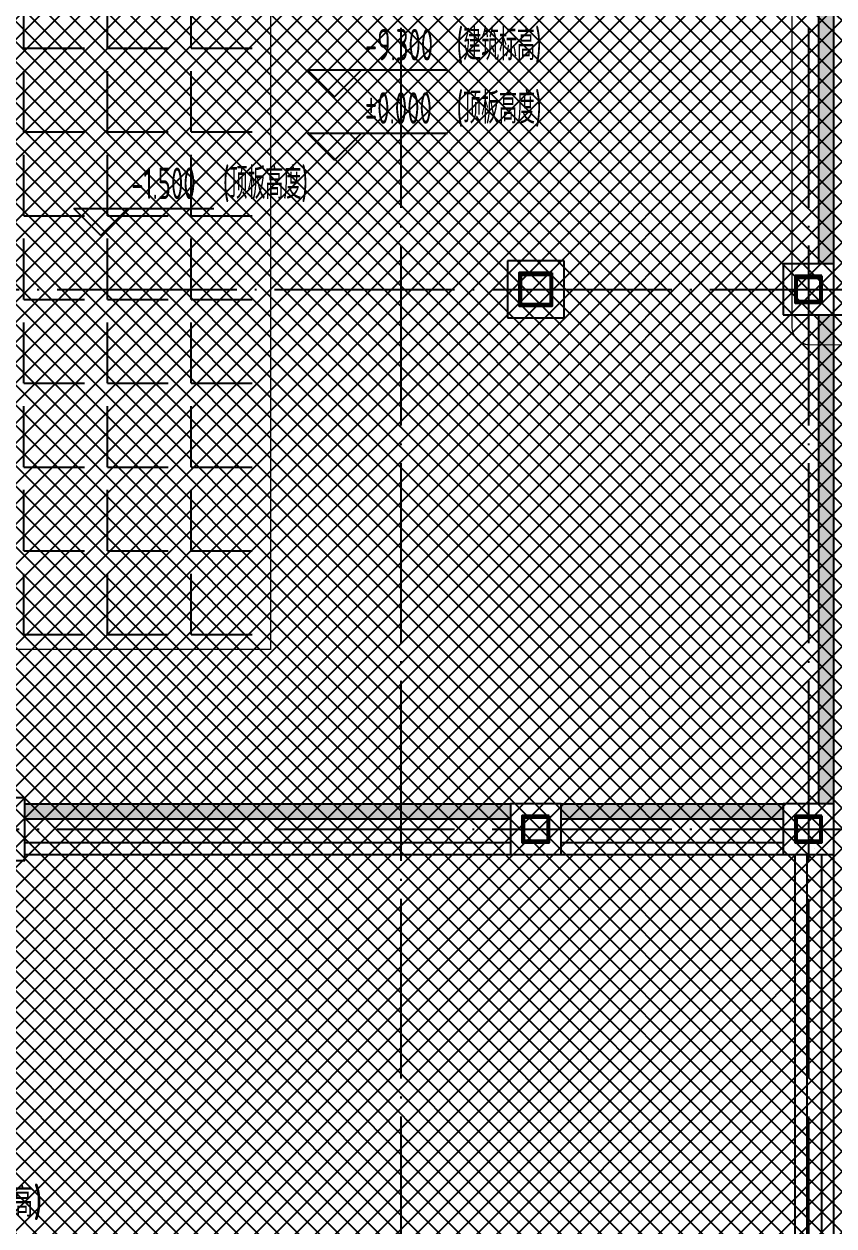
# Model space of a CAD drawing. Extents: x -473190 to 2138458, y -81875 to 2633646.
# Drawn here: x 500248 to 513762, y 46576 to 66618 of the extents above; entities that cross this region are included whole.
import ezdxf

# ---------------------------------------------------------------- set-up
doc = ezdxf.new("R2010")
doc.units = 0
doc.header["$LTSCALE"] = 1000
doc.linetypes.add('DASH', pattern=[0.35, 0.25, -0.1])
doc.linetypes.add('DOTE', pattern=[2.42, 2, -0.2, 0.02, -0.2])
doc.layers.add('A-2F-WALL$0$A-PUB_TEXT', color=7, linetype='Continuous', lineweight=15)
doc.layers.add('钢柱', color=51, linetype='Continuous', lineweight=35)
for name, color, linetype in [('A-COLUMN', 2, 'Continuous'), ('A-DIM_ELEV', 3, 'Continuous'), ('A-WALL', 2, 'Continuous'), ('COLUMN', 9, 'Continuous'), ('DOTE', 1, 'DOTE'), ('PUB_HATCH', 8, 'Continuous'), ('PUB_TEXT', 7, 'Continuous'), ('RF-QT', 30, 'Continuous'), ('索引线', 252, 'Continuous')]:
    doc.layers.add(name, color=color, linetype=linetype)
doc.styles.add('8B2_02', font='tssdeng.shx', dxfattribs={"width": 0.6, "bigfont": 'TSSDCHN.shx'})
doc.styles.get("Standard").update_dxf_attribs({"font": 'gbenor.shx', "bigfont": 'gbcbig.shx'})

# ---------------------------------------------------------------- blocks, each defined once
blk = doc.blocks.new('A$C00330F2E')
at = {"layer": '钢柱', "color": 4, "lineweight": 35}
for points in [[(36175, -90050), (35625, -90050), (35625, -90600), (36175, -90600)], [(36145, -90570), (35655, -90570), (35655, -90080), (36145, -90080)], [(40675, -90100), (40225, -90100), (40225, -90550), (40675, -90550)], [(40645, -90520), (40255, -90520), (40255, -90130), (40645, -90130)], [(36125, -99100), (35675, -99100), (35675, -99550), (36125, -99550)], [(36095, -99520), (35705, -99520), (35705, -99130), (36095, -99130)], [(40675, -99100), (40225, -99100), (40225, -99550), (40675, -99550)], [(40645, -99520), (40255, -99520), (40255, -99130), (40645, -99130)]]:
    blk.add_lwpolyline(points, close=True, dxfattribs=at)
blk = doc.blocks.new('A$C4F5A101F')
at = {"layer": 'DOTE', "color": 16, "linetype": 'DOTE', "ltscale": 1.5}
for p, q in [((-223139.7, 16373.7), (-223139.7, -213765.2)), ((-216339.7, 16373.7), (-216339.7, -213765.2)), ((-297848.4, -93257.4), (-173939.7, -93257.4)), ((-297848.4, -102257.4), (-173939.7, -102257.4))]:
    blk.add_line(p, q, dxfattribs=at)
blk = doc.blocks.new('ADFASDF')
h = blk.add_hatch()
h.set_pattern_fill('ANSI37', color=8, scale=150)
h.set_pattern_definition([(45, (0, 0), (-168.3798, 168.3798), []), (135, (0, 0), (-168.3798, -168.3798), [])])
h.paths.add_polyline_path([(521397, 239186), (521397, 224886), (539697, 224886), (539697, 169261), (524947, 169261), (524947, 171211), (527822, 171211), (527922, 176611), (501318, 176611), (501125, 109884), (530547, 109887), (530547, 107449), (538188, 100503), (536147, 98236), (540086, 94690), (517812, 69953), (517812, 59790), (482108, 20136), (405247, 20136), (405247, 26086), (391997, 40436), (391997, 64736), (399997, 64738), (399997, 239186), (409022, 239186)])

msp = doc.modelspace()

# ---------------------------------------------------------------- hatches: boundary and pattern name
h = msp.add_hatch()
h.set_pattern_fill('ANGLE', color=252, scale=400)
h.set_pattern_definition([(0, (544945.8, 327452.8), (0, 1397), [1016, -381]), (90, (544945.8, 327452.8), (-1397, 9e-14), [1016, -381])])
h.paths.add_polyline_path([(489362.2, 77192.4), (504362.2, 77192.4), (504362.2, 56192.4), (489362.2, 56192.4)])
at = {"layer": 'PUB_HATCH'}
for points in [[(513762.2, 70767.4), (513512.2, 70767.4), (513512.2, 62617.4), (513762.2, 62617.4)], [(513762.2, 61767.4), (513512.2, 61767.4), (513512.2, 53617.4), (513762.2, 53617.4)], [(508362.2, 53367.4), (508362.2, 53617.4), (500262.2, 53617.4), (500262.2, 53367.4)], [(512912.2, 53367.4), (512912.2, 53617.4), (509212.2, 53617.4), (509212.2, 53367.4)]]:
    msp.add_hatch(color=256, dxfattribs=at).paths.add_polyline_path(points)

# ---------------------------------------------------------------- linework, layer by layer
at = {"layer": 'A-COLUMN'}
for p, q in [((509262.2, 62667.4), (508312.2, 62667.4)), ((508312.2, 62667.4), (508312.2, 61717.4)), ((509262.2, 61717.4), (509262.2, 62667.4)), ((513762.2, 62617.4), (512912.2, 62617.4)), ((512912.2, 62617.4), (512912.2, 61767.4)), ((513762.2, 61767.4), (513762.2, 62617.4)), ((512912.2, 61767.4), (513762.2, 61767.4)), ((508312.2, 61717.4), (509262.2, 61717.4)), ((509212.2, 53617.4), (508362.2, 53617.4)), ((508362.2, 53617.4), (508362.2, 52767.4)), ((509212.2, 52767.4), (509212.2, 53617.4)), ((513762.2, 53617.4), (512912.2, 53617.4)), ((512912.2, 53617.4), (512912.2, 52767.4)), ((513762.2, 52767.4), (513762.2, 53617.4)), ((508362.2, 52767.4), (509212.2, 52767.4)), ((512912.2, 52767.4), (513762.2, 52767.4))]:
    msp.add_line(p, q, dxfattribs=at)
at = {"layer": 'A-DIM_ELEV'}
for p, q in [((505430.1, 65403.4), (504980.1, 65853.4)), ((504980.1, 65853.4), (507313.9, 65853.4)), ((505430.1, 65403.4), (505880.1, 65853.4)), ((505430.1, 64348.4), (504980.1, 64798.4)), ((504980.1, 64798.4), (507313.9, 64798.4)), ((505430.1, 64348.4), (505880.1, 64798.4)), ((501530.9, 63091.8), (501080.9, 63541.8)), ((501080.9, 63541.8), (503414.7, 63541.8)), ((501530.9, 63091.8), (501980.9, 63541.8))]:
    msp.add_line(p, q, dxfattribs=at)
at = {"layer": 'A-WALL'}
for p, q in [((513512.2, 62617.4), (513512.2, 70767.4)), ((513762.2, 62617.4), (513762.2, 70767.4)), ((513512.2, 53617.4), (513512.2, 61767.4)), ((513762.2, 61767.4), (518612.2, 61767.4)), ((513762.2, 53617.4), (513762.2, 61767.4)), ((500262.2, 53617.4), (508362.2, 53617.4)), ((509212.2, 53617.4), (512912.2, 53617.4)), ((500262.2, 53367.4), (508362.2, 53367.4)), ((509212.2, 53367.4), (512912.2, 53367.4)), ((513662.2, 53417.4), (513662.2, 53417.4)), ((513662.2, 53192.4), (513662.2, 53192.4)), ((500262.2, 52967.4), (508362.2, 52967.4)), ((509212.2, 52967.4), (512912.2, 52967.4)), ((513662.2, 52967.4), (513662.2, 52967.4)), ((500262.2, 52767.4), (508362.2, 52767.4)), ((509212.2, 52767.4), (512912.2, 52767.4)), ((513112.2, 44417.4), (513112.2, 52767.4)), ((513212.2, 52867.4), (513212.2, 52867.4)), ((513312.2, 44417.4), (513312.2, 52767.4)), ((513437.2, 52867.4), (513437.2, 52867.4)), ((513562.2, 45517.4), (513562.2, 52767.4)), ((513662.2, 52867.4), (513662.2, 52867.4)), ((513762.2, 45617.4), (513762.2, 52767.4))]:
    msp.add_line(p, q, dxfattribs=at)
at = {"layer": 'COLUMN'}
for p, q in [((500262.2, 53717.4), (499212.2, 53717.4)), ((500262.2, 52667.4), (500262.2, 53717.4)), ((499212.2, 52667.4), (500262.2, 52667.4))]:
    msp.add_line(p, q, dxfattribs=at)
at = {"layer": '索引线', "linetype": 'DASH', "const_width": 20}
msp.add_lwpolyline([(513062.2, 85867.4), (513062.2, 61567.4, 0.4142136), (513362.2, 61267.4), (518812.2, 61267.4, 0.4142136), (519112.2, 61567.4), (519112.2, 79117.4, -0.4142136), (519412.2, 79417.4), (522812.2, 79417.4, 0.4142348), (523112.2, 79717.4), (523111.8, 85867.4, 0.4141923), (522811.8, 86167.4), (513362.2, 86167.4, 0.4142136)], format="xyb", close=True, dxfattribs=at)
msp.add_lwpolyline([(489362.2, 77192.4), (504362.2, 77192.4), (504362.2, 56192.4), (489362.2, 56192.4)], close=True, dxfattribs=at)

# ---------------------------------------------------------------- block references
for name, p in [('ADFASDF', (49490, -74243.9)), ('A$C00330F2E', (472887.2, 152517.4)), ('A$C00330F2E', (472887.2, 152517.4))]:
    msp.add_blockref(name, p)
at = {"layer": 'RF-QT'}
msp.add_blockref('A$C4F5A101F', (729676.9, 155449.8), dxfattribs=at)

# ---------------------------------------------------------------- texts
at = {"layer": 'A-2F-WALL$0$A-PUB_TEXT', "style": '8B2_02', "width": 0.6}
for s, p in [('(建筑标高)', (507463.9, 66010.9)), ('-9.300', (505936.2, 66010.9)), ('(顶板高度)', (507463.9, 64955.9)), ('%%P0.000', (505936.2, 64955.9)), ('-1.500', (502037, 63699.3)), ('(顶板高度)', (503564.7, 63699.3))]:
    msp.add_text(s, height=525, dxfattribs=at).set_placement(p)
at = {"layer": 'PUB_TEXT'}
msp.add_text('(建筑标高)', height=506.38, dxfattribs=at).set_placement((498780.5, 46724))

doc.saveas('drawing.dxf')
